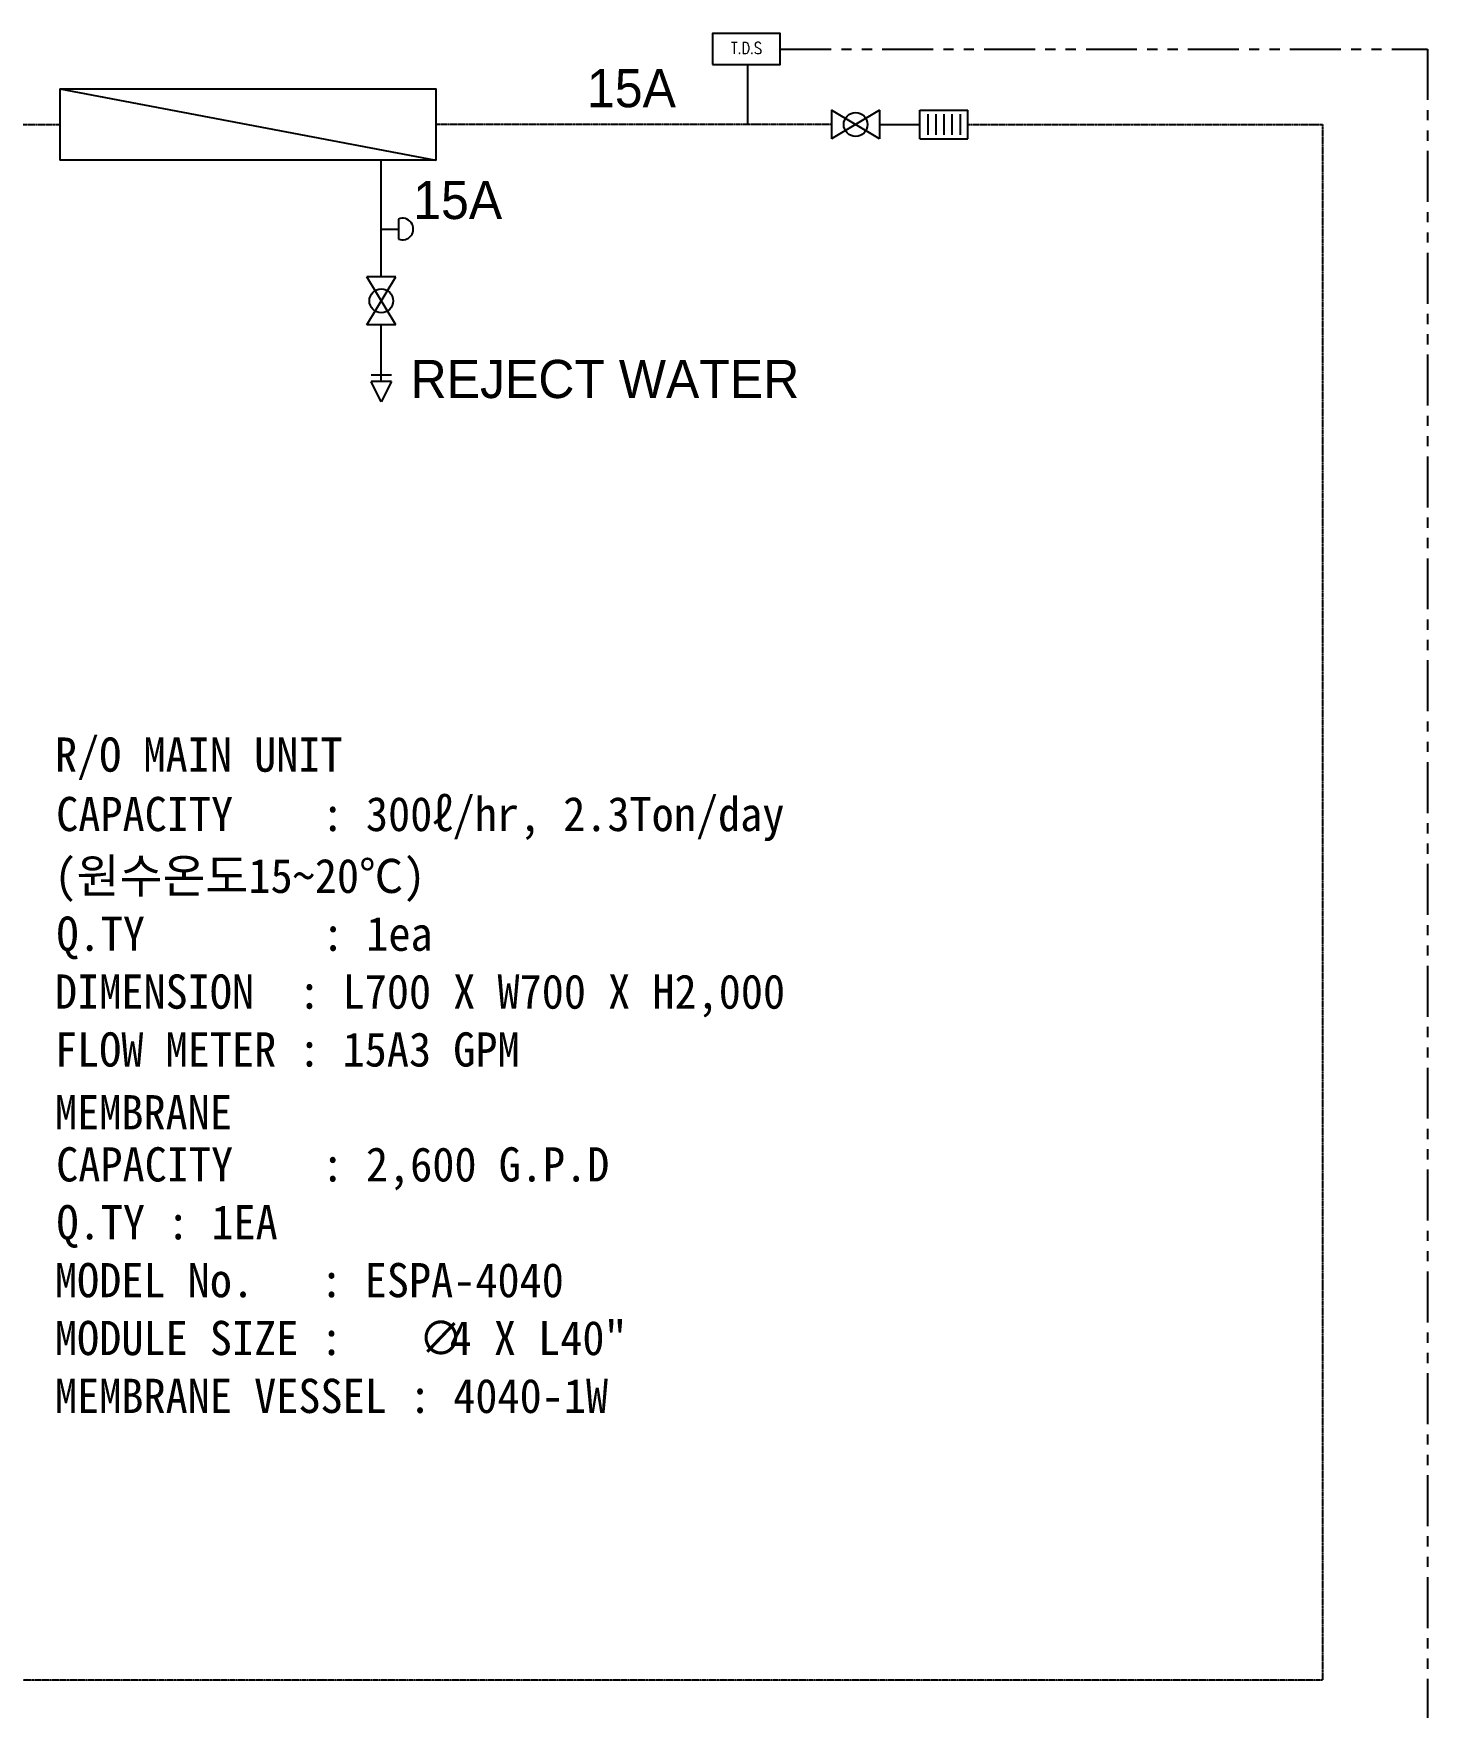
# Model space of a CAD drawing. Header units: millimetres. Extents: x 10903 to 284569, y 2319 to 62017.
# Drawn here: x 63538 to 80910, y 38874 to 59744 of the extents above; entities that cross this region are included whole.
import ezdxf
from ezdxf.enums import TextEntityAlignment as Align

# ---------------------------------------------------------------- set-up
doc = ezdxf.new("R2010")
doc.units = ezdxf.units.MM
doc.linetypes.add('PHANTOM', pattern=[63.5, 31.75, -6.35, 6.35, -6.35, 6.35, -6.35])
for name, color, linetype in [('AREA', 2, 'Continuous'), ('GC', 2, 'Continuous'), ('pipe', 3, 'Continuous'), ('RO', 4, 'Continuous')]:
    doc.layers.add(name, color=color, linetype=linetype)
doc.styles.add('GHS', font='ROMANS.shx', dxfattribs={"bigfont": 'whgtxt.shx'})
doc.styles.add('돋움체', font='')
doc.styles.add('울릉도B', font='HYWULM.TTF')
doc.styles.get('돋움체').set_extended_font_data('DotumChe')

msp = doc.modelspace()

# ---------------------------------------------------------------- linework, layer by layer
msp.add_line((72441.2, 58609.4), (72441.2, 59356.4))
msp.add_lwpolyline([(71999.8, 59356.4), (72844.6, 59356.4), (72844.6, 59743.9), (71999.8, 59743.9)], close=True)
at = {"layer": 'AREA'}
for q in [(63864.5, 58163.6), (68550.2, 58163.6)]:
    msp.add_line((63864.5, 59055.1), q, dxfattribs=at)
msp.add_lwpolyline([(63864.5, 59055.1), (68550.2, 59055.1), (68550.2, 58163.6), (63864.5, 58163.6)], dxfattribs=at)
at = {"layer": 'GC', "color": 2}
for p, q in [((74082.7, 58429.8), (73484.1, 58789)), ((73484.1, 58789), (73484.1, 58429.8)), ((74082.7, 58789), (73484.1, 58429.8)), ((74082.7, 58789), (74082.7, 58429.8)), ((74584.6, 58429.8), (74584.6, 58789)), ((74584.6, 58789), (75183.3, 58789)), ((74685.4, 58481.8), (74685.4, 58736.9)), ((74786.1, 58481.8), (74786.1, 58736.9)), ((74886.9, 58481.8), (74886.9, 58736.9)), ((74987.7, 58481.8), (74987.7, 58736.9)), ((75088.5, 58481.8), (75088.5, 58736.9)), ((75183.3, 58429.8), (75183.3, 58789)), ((74584.6, 58429.8), (75183.3, 58429.8))]:
    msp.add_line(p, q, dxfattribs=at)
at = {"layer": 'GC'}
for p, q in [((67692.6, 56111.5), (68051.8, 56710.2)), ((68051.8, 56710.2), (67692.6, 56710.2)), ((68051.8, 56111.5), (67692.6, 56710.2)), ((68051.8, 56111.5), (67692.6, 56111.5))]:
    msp.add_line(p, q, dxfattribs=at)
at = {"layer": 'GC', "color": 2}
msp.add_circle((73783.4, 58609.4), 148.3, dxfattribs=at)
at = {"layer": 'GC'}
msp.add_circle((67872.2, 56410.9), 148.3, dxfattribs=at)
at = {"layer": 'pipe', "color": 1, "linetype": 'PHANTOM', "ltscale": 20}
for p, q in [((72844.6, 59550.2), (80910, 59550.2)), ((80910, 59550.2), (80910, 37176.2))]:
    msp.add_line(p, q, dxfattribs=at)
at = {"layer": 'pipe'}
msp.add_line((74082.7, 58609.4), (74584.6, 58609.4), dxfattribs=at)
at = {"layer": 'pipe', "color": 1}
for p, q in [((67872.2, 56710.2), (67872.2, 58163.6)), ((68085.9, 57430.9), (68085.9, 57180.5)), ((67872.2, 57305.7), (68085.9, 57305.7)), ((67872.2, 55403.9), (67872.2, 56111.5)), ((67997.4, 55482.5), (67747, 55482.5)), ((67997.4, 55403.9), (67747, 55403.9)), ((67872.2, 55153.4), (67747, 55403.9)), ((67997.4, 55403.9), (67872.2, 55153.4))]:
    msp.add_line(p, q, dxfattribs=at)
msp.add_arc((68135.6, 57305.7), 134.7, 248.35651, 111.64349, dxfattribs=at)
at = {"layer": 'RO', "linetype": 'PHANTOM', "ltscale": 0.5}
for p, q in [((63122.7, 58609.5), (63864.5, 58609.5)), ((73484.1, 58609.4), (68550.2, 58609.4)), ((75183.3, 58609.4), (79600.8, 58609.4)), ((79600.8, 58609.4), (79600.8, 39214.3)), ((79600.8, 39214.3), (13461.4, 39214.3))]:
    msp.add_line(p, q, dxfattribs=at)

# ---------------------------------------------------------------- texts
at = {"style": 'GHS', "width": 0.8}
msp.add_text('T.D.S', height=145.96, dxfattribs=at).set_placement((72422.8, 59561.6), align=Align.MIDDLE)
at = {"color": 7, "style": '울릉도B'}
for s, height, p in [('15A', 476.12, (70435.6, 58824.4)), ('15A', 476.12, (68270.2, 57430.4)), ('REJECT WATER', 476.115, (68237, 55198.6))]:
    msp.add_text(s, height=height, dxfattribs=at).set_placement(p)
at = {"layer": 'pipe', "color": 7, "linetype": 'Continuous', "lineweight": -3, "style": '돋움체'}
for s, height, p in [('R/O MAIN UNIT', 426.671, (63805.1, 50540.6)), ('CAPACITY    : 300ℓ/hr, 2.3Ton/day', 426.671, (63820.2, 49799.9)), ('(원수온도15~20℃)', 426.671, (63798.8, 49029.2)), ('Q.TY        : 1ea', 426.671, (63824.2, 48307.7)), ('DIMENSION  : L700 X W700 X H2,000', 426.671, (63805.1, 47586.1)), ('FLOW METER : 15A3 GPM', 426.671, (63805.1, 46864.6)), ('MEMBRANE ', 426.67, (63805.1, 46081.6)), ('CAPACITY    : 2,600 G.P.D', 426.671, (63820.2, 45431.9)), ('Q.TY : 1EA', 426.67, (63824.2, 44710.4)), ('MODEL No.   : ESPA-4040', 426.671, (63805.1, 43988.8)), ('MODULE SIZE : ', 426.671, (63805.1, 43267.3)), ('∅', 426.7, (68339.3, 43267.3)), ('4 X L40"', 426.67, (68723.3, 43267.3)), ('MEMBRANE VESSEL : 4040-1W', 426.671, (63805.1, 42545.8))]:
    msp.add_text(s, height=height, dxfattribs=at).set_placement(p)

doc.saveas('drawing.dxf')
